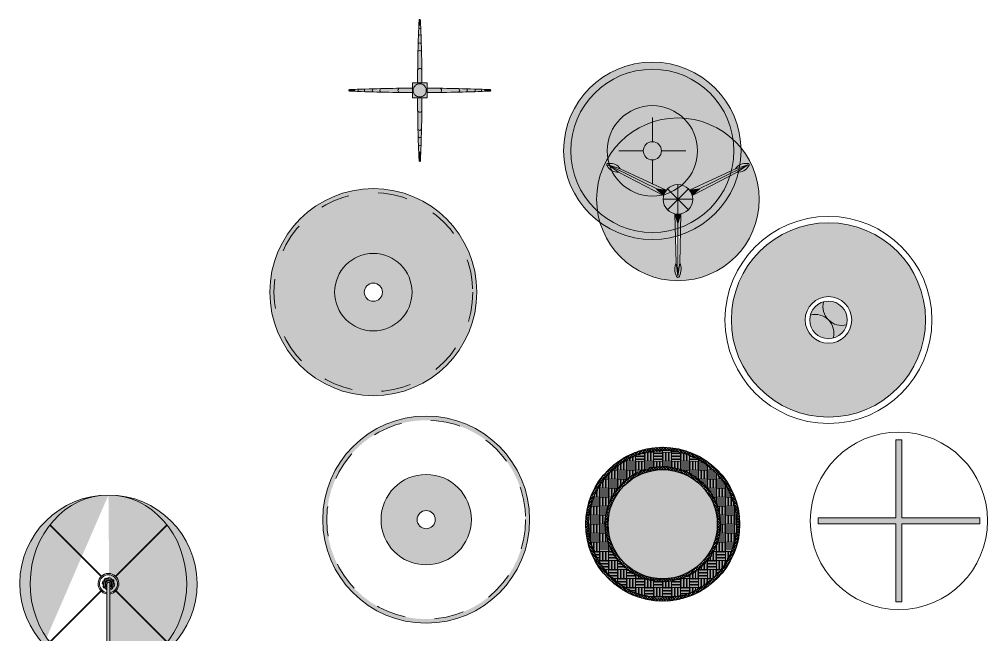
# Model space of a CAD drawing. Header units: metres. Extents: x 266 to 276.3, y 144.8 to 155.
# Drawn here: x 266.014 to 269.289, y 148.692 to 150.772 of the extents above; entities that cross this region are included whole.
import ezdxf

# ---------------------------------------------------------------- set-up
doc = ezdxf.new("R2010")
doc.units = ezdxf.units.M
doc.linetypes.add('HIDDEN2', pattern=[4.7625, 3.175, -1.5875])
for name, color, linetype, lineweight in [('cotas', 250, 'Continuous', 5), ('estofado', 7, 'Continuous', 25), ('mesa', 7, 'Continuous', 9), ('moveis', 254, 'Continuous', 5)]:
    doc.layers.add(name, color=color, linetype=linetype, lineweight=lineweight)
doc.layers.add('Mobilia', color=7, linetype='Continuous')
pattern_1 = [(0, (2.38105, -8.165524), (0.015875, 0.03175), [0, -0.03175])]

# ---------------------------------------------------------------- blocks, each defined once
blk = doc.blocks.new('Luminária Cúpula branca')
at = {"layer": 'Mobilia', "lineweight": 5, "ltscale": 0.2}
h = blk.add_hatch(color=256, dxfattribs=at)
h.dxf.hatch_style = 1
h.set_gradient(color1=(206, 207, 207), one_color=1, tint=1, name='CURVED')
edge = h.paths.add_edge_path()
edge.add_line((1.2576, -0.145), (1.2577, -0.145))
edge.add_ellipse((1.5576, -0.15), major_axis=(-0.3, 0), ratio=0.882006, start_angle=311.4303, end_angle=358.9172, ccw=False)
edge.add_ellipse((1.5576, -0.15), major_axis=(-0.3, 0), ratio=0.882006, start_angle=311.1601, end_angle=311.4303, ccw=False)
edge.add_ellipse((1.5576, -0.15), major_axis=(-0.3, 0), ratio=0.882006, start_angle=228.5905, end_angle=311.1601, ccw=False)
edge.add_ellipse((1.5576, -0.15), major_axis=(-0.3, 0), ratio=0.882006, start_angle=180, end_angle=228.5905, ccw=False)
edge.add_arc((1.5576, -0.15), 0.3, 0, 179.045)
h = blk.add_hatch(color=256, dxfattribs=at)
h.dxf.hatch_style = 1
h.set_gradient(color1=(209, 210, 210), one_color=1, tint=1)
h.paths.add_polyline_path([(0.2, -0.01, 0.414214), (0.19, 0), (-0.19, 0, 0.414214), (-0.2, -0.01), (-0.2, -0.14), (-0.0439, -0.14, -0.797724), (0.0439, -0.14), (0.2, -0.14)])
h = blk.add_hatch(dxfattribs=at)
h.set_pattern_fill('DOTS,_O', color=256, scale=0.02)
h.set_pattern_definition(pattern_1)
h.paths.add_polyline_path([(0.2, -0.01, 0.414214), (0.19, 0), (-0.19, 0, 0.414214), (-0.2, -0.01), (-0.2, -0.14), (-0.0439, -0.14, -0.797724), (0.0439, -0.14), (0.2, -0.14)])
h = blk.add_hatch(color=256, dxfattribs=at)
h.dxf.hatch_style = 1
h.set_gradient(color1=(183, 184, 184), one_color=1, tint=1, name='SPHERICAL')
h.paths.add_polyline_path([(0.0233, -0.14), (0.0439, -0.14, 0.797724), (-0.0439, -0.14), (-0.0233, -0.14, -0.658698)])
h.paths.add_polyline_path([(-0.0051, -0.1148, -1), (0.0051, -0.1148, -1)], flags=16)
h.paths.add_polyline_path([(-0.0233, -0.16), (-0.0439, -0.16, 0.797724), (0.0439, -0.16), (0.0233, -0.16, -0.658698)])
h.paths.add_polyline_path([(0.0051, -0.1852, -1), (-0.0051, -0.1852, -1)], flags=16)
h = blk.add_hatch(color=256, dxfattribs=at)
h.dxf.hatch_style = 1
h.set_gradient(color1=(183, 184, 184), one_color=1, tint=1, name='INVSPHERICAL')
h.paths.add_polyline_path([(-0.0233, -0.14), (0.0233, -0.14, 0.658698)])
h.paths.add_polyline_path([(0.0233, -0.16), (-0.0233, -0.16, 0.658698)])
h = blk.add_hatch(color=256, dxfattribs=at)
h.dxf.hatch_style = 1
h.set_gradient(color1=(69, 75, 84), color2=(0, 0, 0), one_color=1, name='INVSPHERICAL')
h.paths.add_polyline_path([(1.5229, -0.145), (1.5277, -0.145, -12.025755), (1.5277, -0.155), (1.5229, -0.155, 13.928203)])
h = blk.add_hatch(color=256, dxfattribs=at)
h.dxf.hatch_style = 1
h.set_gradient(color1=(69, 75, 84), color2=(0, 0, 0), one_color=1, name='INVSPHERICAL')
h.paths.add_polyline_path([(1.5665, -0.131, 0.109518), (1.5576, -0.129), (1.5576, -0.1312, 0.109518), (1.5497, -0.133), (1.5487, -0.131, 0.087489), (1.5427, -0.1351), (1.5443, -0.1367, 0.087489), (1.5406, -0.1421), (1.5386, -0.1411, 0.049024), (1.5372, -0.145), (1.5416, -0.145, -6.555084), (1.5416, -0.155), (1.5395, -0.155, 0.041661), (1.5406, -0.1579), (1.5386, -0.1589, 0.087489), (1.5427, -0.1649), (1.5443, -0.1633, 0.087489), (1.5497, -0.167), (1.5487, -0.169, 0.109518), (1.5576, -0.171), (1.5576, -0.1688, 0.109518), (1.5655, -0.167), (1.5665, -0.169, 0.087489), (1.5724, -0.1649), (1.5709, -0.1633, 0.087489), (1.5746, -0.1579), (1.5766, -0.1589, 0.109518), (1.5786, -0.15), (1.5763, -0.15, 0.109518), (1.5746, -0.1421), (1.5766, -0.1411, 0.087489), (1.5724, -0.1351), (1.5709, -0.1367, 0.087489), (1.5655, -0.133)])
h = blk.add_hatch(color=256, dxfattribs=at)
h.dxf.hatch_style = 1
h.set_gradient(color1=(183, 184, 184), one_color=1, tint=1)
h.paths.add_polyline_path([(-0.3286, -0.14), (-0.3587, -0.14, 0.957064), (-0.3587, -0.16), (-0.3286, -0.16, -0.957064)])
h.paths.add_polyline_path([(-0.3587, -0.14), (-0.3757, -0.14, 0.957064), (-0.3757, -0.16), (-0.3587, -0.16, -0.957064)])
h.paths.add_polyline_path([(-0.3757, -0.14), (-0.3862, -0.14, 0.957064), (-0.3862, -0.16), (-0.3757, -0.16, -0.957064)])
h.paths.add_polyline_path([(-0.3862, -0.14), (-0.3897, -0.14, 0.957064), (-0.3897, -0.16), (-0.3862, -0.16, -0.957064)])
h.paths.add_polyline_path([(-0.3897, -0.14), (-0.3928, -0.14, 0.957064), (-0.3928, -0.16), (-0.3897, -0.16, -0.957064)])
h = blk.add_hatch(color=256, dxfattribs=at)
h.dxf.hatch_style = 1
h.set_gradient(color1=(183, 184, 184), one_color=1, tint=1)
h.paths.add_polyline_path([(-0.1203, -0.14), (-0.26, -0.14, 0.957064), (-0.26, -0.16), (-0.1203, -0.16, -0.957064)])
h.paths.add_polyline_path([(-0.26, -0.14), (-0.3286, -0.14, 0.957064), (-0.3286, -0.16), (-0.26, -0.16, -0.957064)])
h = blk.add_hatch(color=256, dxfattribs=at)
h.dxf.hatch_style = 1
h.set_gradient(color1=(209, 210, 210), one_color=1, tint=1)
h.paths.add_polyline_path([(0.2, -0.16), (0.0439, -0.16, -0.797724), (-0.0439, -0.16), (-0.2, -0.16), (-0.2, -0.29, 0.414214), (-0.19, -0.3), (0.19, -0.3, 0.414214), (0.2, -0.29)])
h = blk.add_hatch(dxfattribs=at)
h.set_pattern_fill('DOTS,_O', color=256, scale=0.02)
h.set_pattern_definition(pattern_1)
h.paths.add_polyline_path([(0.2, -0.16), (0.0439, -0.16, -0.797724), (-0.0439, -0.16), (-0.2, -0.16), (-0.2, -0.29, 0.414214), (-0.19, -0.3), (0.19, -0.3, 0.414214), (0.2, -0.29)])
h = blk.add_hatch(color=256, dxfattribs=at)
h.dxf.hatch_style = 1
h.set_gradient(color1=(183, 184, 184), one_color=1, tint=1)
h.paths.add_polyline_path([(0.1253, -0.14), (-0.1203, -0.14, 0.957064), (-0.1203, -0.16), (0.1253, -0.16, -0.957064)])
h.paths.add_polyline_path([(0.3572, -0.14), (0.1253, -0.14, 0.957064), (0.1253, -0.16), (0.3572, -0.16, -0.957064)])
h = blk.add_hatch(color=256, dxfattribs=at)
h.dxf.hatch_style = 1
h.set_gradient(color1=(183, 184, 184), one_color=1, tint=1, name='CURVED')
h.paths.add_polyline_path([(1.5572, -0.145), (0.3572, -0.145, 0.902728), (0.3572, -0.155), (1.5572, -0.155, 1.081972)])
h = blk.add_hatch(color=256, dxfattribs=at)
h.dxf.hatch_style = 1
h.set_gradient(color1=(206, 207, 207), one_color=1, tint=1, name='INVCURVED')
edge = h.paths.add_edge_path()
edge.add_ellipse((1.5576, -0.15), major_axis=(-0.3, 0), ratio=0.882006, start_angle=131.3947, end_angle=180, ccw=False)
edge.add_ellipse((1.5576, -0.15), major_axis=(-0.3, 0), ratio=0.882006, start_angle=48.8547, end_angle=131.3947, ccw=False)
edge.add_ellipse((1.5576, -0.15), major_axis=(-0.3, 0), ratio=0.882006, start_angle=48.5845, end_angle=48.8547, ccw=False)
edge.add_ellipse((1.5576, -0.15), major_axis=(-0.3, 0), ratio=0.882006, start_angle=1.0828, end_angle=48.5845, ccw=False)
edge.add_line((1.2577, -0.155), (1.2576, -0.155))
edge.add_arc((1.5576, -0.15), 0.3, 180.955, 360)
h = blk.add_hatch(color=256, dxfattribs=at)
h.dxf.hatch_style = 1
h.set_gradient(color1=(69, 75, 84), color2=(0, 0, 0), one_color=1, name='INVSPHERICAL')
h.paths.add_polyline_path([(1.5457, -0.145), (1.5496, -0.145, -3.498321), (1.5496, -0.155), (1.5457, -0.155, 4.970525)])
for p, q in [((1.5328, -0.1253), (1.3591, 0.0484)), ((1.5337, -0.1244), (1.3601, 0.0493)), ((1.756, 0.0484), (1.5823, -0.1253)), ((1.757, 0.0475), (1.5833, -0.1262)), ((1.5487, -0.131), (1.5497, -0.133)), ((1.5576, -0.129), (1.5576, -0.1312)), ((1.5655, -0.133), (1.5665, -0.131)), ((0.3572, -0.145), (1.5572, -0.145)), ((0.3572, -0.155), (1.5572, -0.155)), ((1.5386, -0.1411), (1.5406, -0.1421)), ((1.5406, -0.1579), (1.5386, -0.1589)), ((1.5427, -0.1351), (1.5443, -0.1367)), ((1.5427, -0.1649), (1.5443, -0.1633)), ((1.5709, -0.1367), (1.5724, -0.1351)), ((1.5709, -0.1633), (1.5724, -0.1649)), ((1.5766, -0.1411), (1.5746, -0.1421)), ((1.5746, -0.1579), (1.5766, -0.1589)), ((1.5763, -0.15), (1.5786, -0.15)), ((1.5328, -0.1747), (1.3592, -0.3484)), ((1.5338, -0.1757), (1.3601, -0.3494)), ((1.5487, -0.169), (1.5497, -0.167)), ((1.5576, -0.1688), (1.5576, -0.171)), ((1.5655, -0.167), (1.5665, -0.169)), ((1.756, -0.3485), (1.5823, -0.1748)), ((1.7569, -0.3475), (1.5832, -0.1738))]:
    blk.add_line(p, q, dxfattribs=at)
at = {"layer": 'Mobilia', "lineweight": 13, "ltscale": 0.2}
for p, q in [((-0.3928, -0.14), (0.3572, -0.14)), ((-0.3928, -0.16), (0.3572, -0.16))]:
    blk.add_line(p, q, dxfattribs=at)
at = {"layer": 'Mobilia', "lineweight": 5, "ltscale": 0.2}
for points in [[(0.2, -0.14), (0.2, -0.01, 0.414214), (0.19, 0), (-0.19, 0, 0.414214), (-0.2, -0.01), (-0.2, -0.14)], [(-0.2, -0.16), (-0.2, -0.29, 0.414214), (-0.19, -0.3), (0.19, -0.3, 0.414214), (0.2, -0.29), (0.2, -0.16)]]:
    blk.add_lwpolyline(points, format="xyb", dxfattribs=at)
for centre in [(0, -0.1148), (0, -0.1852)]:
    blk.add_circle(centre, 0.00512, dxfattribs=at)
for centre, radius, start, end in [((1.5576, -0.15), 0.3, 180.955, 179.045), ((0, -0.15), 0.045, 12.8396, 167.1604), ((0, -0.15), 0.0253, 23.2544, 156.7456), ((1.5576, -0.15), 0.035, 188.2132, 171.7868), ((1.5576, -0.15), 0.0303, 189.507, 170.493), ((1.5576, -0.15), 0.021, 115, 135), ((1.5576, -0.15), 0.021, 65, 90), ((-0.3892, -0.15), 0.01, 92.5136, 267.4864), ((-0.3857, -0.15), 0.01, 92.5136, 267.4864), ((-0.3753, -0.15), 0.01, 92.5136, 267.4864), ((-0.3582, -0.15), 0.01, 92.5136, 267.4864), ((-0.3282, -0.15), 0.01, 92.5136, 267.4864), ((-0.2596, -0.15), 0.01, 92.5136, 267.4864), ((-0.1198, -0.15), 0.01, 92.5136, 267.4864), ((0, -0.15), 0.045, 192.8396, 347.1604), ((0, -0.15), 0.0253, 203.2544, 336.7456), ((0.1257, -0.15), 0.01, 92.5136, 267.4864), ((0.3576, -0.15), 0.01, 92.5074, 267.4926), ((0.3577, -0.15), 0.00503, 95.8531, 264.1469), ((0.3568, -0.15), 0.01, 29.9682, 87.4864), ((0.3568, -0.15), 0.01, 272.5136, 330.0318), ((1.5576, -0.15), 0.021, 155, 166.2266), ((1.5576, -0.15), 0.021, 205, 225), ((1.5576, -0.15), 0.0188, 195.4575, 205), ((1.5576, -0.15), 0.0188, 135, 155), ((1.5576, -0.15), 0.0168, 197.3476, 162.6524), ((1.5576, -0.15), 0.0188, 225, 245), ((1.5576, -0.15), 0.0129, 202.7505, 157.2495), ((1.5576, -0.15), 0.00946, 211.9053, 148.0947), ((1.5576, -0.15), 0.0188, 90, 115), ((1.5576, -0.15), 0.00502, 265.4906, 94.5094), ((1.5576, -0.15), 0.0188, 45, 65), ((1.5576, -0.15), 0.0188, 315, 335), ((1.5576, -0.15), 0.021, 25, 45), ((1.5576, -0.15), 0.0188, 0, 25), ((1.5576, -0.15), 0.021, 335, 0), ((1.5576, -0.15), 0.021, 245, 270), ((1.5576, -0.15), 0.0188, 270, 295), ((1.5576, -0.15), 0.021, 295, 315)]:
    blk.add_arc(centre, radius, start, end, dxfattribs=at)
at = {"layer": 'Mobilia', "lineweight": 13, "ltscale": 0.2}
blk.add_arc((-0.3924, -0.15), 0.01, 92.5136, 267.4864, dxfattribs=at)
at = {"layer": 'Mobilia', "lineweight": 5, "ltscale": 0.2}
blk.add_ellipse((1.5576, -0.15), major_axis=(-0.3, 0), ratio=0.882006, start_param=0.018899, end_param=6.264287, dxfattribs=at)
blk = doc.blocks.new('Mesa de Apoio red de vidro')
at = {"layer": 'mesa', "linetype": 'HIDDEN2', "ltscale": 0.01}
h = blk.add_hatch(color=252, dxfattribs=at)
h.dxf.hatch_style = 1
h.set_gradient(color1=(102, 117, 117), one_color=1, tint=1, name='INVSPHERICAL')
h.paths.add_polyline_path([(-0.35, 0, 1), (0.35, 0, 1)])
h.paths.add_polyline_path([(0.3362, 0, -1), (-0.3362, 0, -1)], flags=16)
h.paths.add_polyline_path([(0.1528, 0, -1), (-0.1528, 0, -1)], flags=0)
h.paths.add_polyline_path([(0.0306, 0, -1), (-0.0306, 0, -1)], flags=0)
h = blk.add_hatch(color=252, dxfattribs=at)
h.dxf.hatch_style = 1
h.set_gradient(color1=(102, 117, 117), one_color=1, tint=1, name='INVSPHERICAL')
h.paths.add_polyline_path([(-0.1528, 0, 1), (0.1528, 0, 1)])
h.paths.add_polyline_path([(0.0306, 0, -1), (-0.0306, 0, -1)], flags=16)
at = {"layer": 'mesa', "color": 252}
for radius in [0.35, 0.0306]:
    blk.add_circle((0, 0), radius, dxfattribs=at)
at = {"layer": 'mesa', "color": 252, "linetype": 'HIDDEN2', "ltscale": 0.01}
blk.add_circle((0, 0), 0.3362, dxfattribs=at)
at = {"layer": 'mesa', "color": 252, "linetype": 'HIDDEN2', "lineweight": 5}
blk.add_circle((0, 0), 0.1528, dxfattribs=at)
blk = doc.blocks.new('mesa palha rosa')
at = {"layer": 'estofado', "lineweight": 9, "ltscale": 0.01}
h = blk.add_hatch(dxfattribs=at)
h.set_pattern_fill('ANSI37', color=36, scale=0.002, style=0)
h.set_pattern_definition([(45, (-67.9153434, -3.4872075), (-0.00449012806, 0.00449012806), []), (135, (-67.9153434, -3.4872075), (-0.00449012806, -0.00449012806), [])])
h.paths.add_polyline_path([(-0.26, 0, 1), (0.26, 0, 1)])
h.paths.add_polyline_path([(0.25, 0, -1), (-0.25, 0, -1)], flags=16)
at = {"layer": 'estofado', "lineweight": 5, "ltscale": 0.01}
h = blk.add_hatch(dxfattribs=at)
h.set_pattern_fill('AR-PARQ1', color=38, scale=0.0001, style=0)
h.set_pattern_definition([(90, (-67.76152, -3.487208), (-0.03048, 0.03048), [0.03048, -0.03048]), (90, (-67.75644, -3.487208), (-0.03048, 0.03048), [0.03048, -0.03048]), (90, (-67.75136, -3.487208), (-0.03048, 0.03048), [0.03048, -0.03048]), (90, (-67.74628, -3.487208), (-0.03048, 0.03048), [0.03048, -0.03048]), (90, (-67.7412, -3.487208), (-0.03048, 0.03048), [0.03048, -0.03048]), (90, (-67.73612, -3.487208), (-0.03048, 0.03048), [0.03048, -0.03048]), (90, (-67.73104, -3.487208), (-0.03048, 0.03048), [0.03048, -0.03048]), (0, (-67.76152, -3.456728), (0.03048, -0.03048), [0.03048, -0.03048]), (0, (-67.76152, -3.451648), (0.03048, -0.03048), [0.03048, -0.03048]), (0, (-67.76152, -3.446568), (0.03048, -0.03048), [0.03048, -0.03048]), (0, (-67.76152, -3.441488), (0.03048, -0.03048), [0.03048, -0.03048]), (0, (-67.76152, -3.436408), (0.03048, -0.03048), [0.03048, -0.03048]), (0, (-67.76152, -3.431328), (0.03048, -0.03048), [0.03048, -0.03048]), (0, (-67.76152, -3.426248), (0.03048, -0.03048), [0.03048, -0.03048])])
h.paths.add_polyline_path([(-0.25, 0, 1), (0.25, 0, 1)])
h.paths.add_polyline_path([(0.1946, 0, -1), (-0.1946, 0, -1)], flags=16)
at = {"layer": 'estofado', "lineweight": 9, "ltscale": 0.01}
h = blk.add_hatch(dxfattribs=at)
h.set_pattern_fill('ANSI37', color=36, scale=0.002, style=0)
h.set_pattern_definition([(45, (-68.8620114, -3.4872075), (-0.00449012806, 0.00449012806), []), (135, (-68.8620114, -3.4872075), (-0.00449012806, -0.00449012806), [])])
h.paths.add_polyline_path([(-0.1946, 0, 1), (0.1946, 0, 1)])
h.paths.add_polyline_path([(0.1846, 0, -1), (-0.1846, 0, -1)], flags=16)
at = {"layer": 'estofado', "ltscale": 0.01}
h = blk.add_hatch(color=36, dxfattribs=at)
h.set_gradient(color1=(138, 168, 167), one_color=1, tint=1, name='SPHERICAL')
h.paths.add_polyline_path([(0.1846, 0, 1), (-0.1846, 0, 1)])
at = {"layer": 'estofado', "color": 36, "ltscale": 0.01}
for radius in [0.26, 0.25, 0.1946, 0.1846]:
    blk.add_circle((0, 0), radius, dxfattribs=at)
blk = doc.blocks.new('Mesa d 0.70')
at = {"layer": 'moveis', "lineweight": 5, "ltscale": 0.1}
h = blk.add_hatch(color=253, dxfattribs=at)
h.dxf.hatch_style = 1
h.set_gradient(color1=(57, 69, 76), color2=(0, 0, 0), one_color=1, name='SPHERICAL')
h.paths.add_polyline_path([(-0.3285, 0, 1), (0.3285, 0, 1)])
h.paths.add_polyline_path([(0.0788, 0, -1), (-0.0788, 0, -1)], flags=16)
h.paths.add_polyline_path([(0.0634, 0, -1), (-0.0634, 0, -1)], flags=0)
h = blk.add_hatch(color=253, dxfattribs=at)
h.dxf.hatch_style = 1
h.set_gradient(color1=(57, 69, 76), color2=(0, 0, 0), one_color=1, name='INVSPHERICAL')
h.paths.add_polyline_path([(-0.0317, 0.0549, 0.267949), (-0.0634, 0, 0.267949), (-0.0317, -0.0549, 0.57735)])
h = blk.add_hatch(color=253, dxfattribs=at)
h.dxf.hatch_style = 1
h.set_gradient(color1=(57, 69, 76), color2=(142, 159, 169), one_color=1, tint=0.61, name='INVSPHERICAL')
h.paths.add_polyline_path([(0.0317, 0.0549, 0.267949), (-0.0317, 0.0549, -0.267949), (0, 0, -0.267949)])
h = blk.add_hatch(color=253, dxfattribs=at)
h.dxf.hatch_style = 1
h.set_gradient(color1=(57, 69, 76), color2=(0, 0, 0), one_color=1, name='INVSPHERICAL')
h.paths.add_polyline_path([(0.0317, -0.0549, 0.267949), (0.0634, 0, 0.267949), (0.0317, 0.0549, 0.57735)])
h = blk.add_hatch(color=253, dxfattribs=at)
h.dxf.hatch_style = 1
h.set_gradient(color1=(57, 69, 76), color2=(142, 159, 169), one_color=1, tint=0.61, name='INVSPHERICAL')
h.paths.add_polyline_path([(0.0317, -0.0549, -0.267949), (0, 0, -0.267949), (-0.0317, -0.0549, 0.267949)])
at = {"layer": 'moveis', "color": 253, "lineweight": 5, "ltscale": 0.1}
for radius in [0.35, 0.3285, 0.0788, 0.0634]:
    blk.add_circle((0, 0), radius, dxfattribs=at)
for centre, start, end in [((-0.0634, 0), 300, 60), ((0.0634, 0), 120, 240)]:
    blk.add_arc(centre, 0.0634, start, end, dxfattribs=at)
blk = doc.blocks.new('Mesa Open 3033 D-0.60cm')
at = {"layer": 'mesa', "lineweight": 15}
h = blk.add_hatch(color=252, dxfattribs=at)
h.dxf.hatch_style = 1
h.set_gradient(color1=(218, 223, 226), one_color=1, tint=1, name='INVSPHERICAL')
h.paths.add_polyline_path([(-0.3, 0, 1), (0.3, 0, 1)])
h.paths.add_polyline_path([(0.1528, 0, -1), (-0.1528, 0, -1)], flags=16)
h.paths.add_polyline_path([(0.0306, 0, -1), (-0.0306, 0, -1)], flags=0)
h = blk.add_hatch(color=252, dxfattribs=at)
h.dxf.hatch_style = 1
h.set_gradient(color1=(218, 223, 226), one_color=1, tint=1, name='INVSPHERICAL')
h.paths.add_polyline_path([(-0.2758, 0, 1), (0.2758, 0, 1)])
h.paths.add_polyline_path([(0.1528, 0, -1), (-0.1528, 0, -1)], flags=16)
h.paths.add_polyline_path([(0.0306, 0, -1), (-0.0306, 0, -1)], flags=0)
h = blk.add_hatch(color=252, dxfattribs=at)
h.dxf.hatch_style = 1
h.set_gradient(color1=(111, 133, 144), one_color=1, tint=1, name='SPHERICAL')
h.paths.add_polyline_path([(-0.1528, 0, 1), (0.1528, 0, 1)])
h.paths.add_polyline_path([(0.0306, 0, -1), (-0.0306, 0, -1)], flags=16)
at = {"layer": 'mesa', "color": 252, "lineweight": 15}
for p, q in [((0, 0.0306), (0, 0.1132)), ((-0.0306, 0), (-0.1132, 0)), ((0.0306, 0), (0.1132, 0)), ((0, -0.0306), (0, -0.1132))]:
    blk.add_line(p, q, dxfattribs=at)
blk.add_circle((0, 0), 0.3, dxfattribs=at)
at = {"layer": 'mesa', "color": 252, "linetype": 'HIDDEN2', "lineweight": 5}
for radius in [0.2758, 0.1528]:
    blk.add_circle((0, 0), radius, dxfattribs=at)
at = {"layer": 'mesa', "color": 252}
blk.add_circle((0, 0), 0.0306, dxfattribs=at)
blk = doc.blocks.new('mesa de canto Open designer')
at = {"layer": 'cotas', "lineweight": 5, "ltscale": 0.1}
h = blk.add_hatch(color=256, dxfattribs=at)
h.dxf.hatch_style = 1
h.set_gradient(color1=(195, 198, 203), one_color=1, tint=1, name='CYLINDER')
h.paths.add_polyline_path([(-0.35, 0, 1), (0.35, 0, 1)])
h.paths.add_polyline_path([(0.3362, 0, -1), (-0.3362, 0, -1)], flags=16)
h.paths.add_polyline_path([(0.1309, 0, -1), (-0.1309, 0, -1)], flags=0)
h.paths.add_polyline_path([(0.0306, 0, -1), (-0.0306, 0, -1)], flags=0)
h = blk.add_hatch(color=256, dxfattribs=at)
h.dxf.hatch_style = 1
h.set_gradient(color1=(195, 198, 203), one_color=1, tint=1, name='INVSPHERICAL')
h.paths.add_polyline_path([(-0.3362, 0, 1), (0.3362, 0, 1)])
h.paths.add_polyline_path([(0.1309, 0, -1), (-0.1309, 0, -1)], flags=16)
h.paths.add_polyline_path([(0.0306, 0, -1), (-0.0306, 0, -1)], flags=0)
at = {"layer": 'mesa', "lineweight": 13, "ltscale": 0.1}
h = blk.add_hatch(color=34, dxfattribs=at)
h.dxf.hatch_style = 1
h.set_gradient(color1=(110, 72, 43), color2=(15, 10, 6), one_color=1, tint=0.04, name='SPHERICAL')
h.paths.add_polyline_path([(-0.1309, 0, 1), (0.1309, 0, 1)])
h.paths.add_polyline_path([(0.0306, 0, -1), (-0.0306, 0, -1)], flags=16)
at = {"layer": 'mesa', "color": 252, "lineweight": 20}
blk.add_circle((0, 0), 0.35, dxfattribs=at)
at = {"layer": 'mesa', "color": 252, "linetype": 'HIDDEN2', "ltscale": 0.01}
blk.add_circle((0, 0), 0.3362, dxfattribs=at)
at = {"layer": 'mesa', "color": 34, "lineweight": 13, "ltscale": 0.1}
for radius in [0.1309, 0.0306]:
    blk.add_circle((0, 0), radius, dxfattribs=at)
blk = doc.blocks.new('Mesa de canto 34V Open design')
at = {"layer": 'moveis', "lineweight": 5, "ltscale": 0.1}
h = blk.add_hatch(color=0, dxfattribs=at)
h.set_gradient(color1=(202, 206, 211), one_color=1, tint=1, name='INVSPHERICAL')
h.paths.add_polyline_path([(-0.275, 0, 1), (0.275, 0, 1)])
h.paths.add_polyline_path([(0.0395, 0.0306), (0.1952, 0.1029, -0.318602), (0.2341, 0.121, -0.937201), (0.2385, 0.1121, -0.315872), (0.2007, 0.0923), (0.0484, 0.0127, -0.064291), (0.05, 0, -0.356394), (0.01, -0.049), (0.0061, -0.2148, -0.222422), (0.005, -0.26, -0.955329), (-0.005, -0.26, -0.222422), (-0.0061, -0.2148), (-0.01, -0.049, -0.356394), (-0.05, 0, -0.064291), (-0.0484, 0.0127), (-0.2007, 0.0923, -0.315872), (-0.2385, 0.1121, -0.937201), (-0.2341, 0.121, -0.318602), (-0.1952, 0.1029), (-0.0395, 0.0306, -0.490023)], flags=16)
h = blk.add_hatch(color=0, dxfattribs=at)
h.set_gradient(color1=(202, 206, 211), color2=(135, 144, 155), one_color=1, tint=0.57, name='CYLINDER')
h.paths.add_polyline_path([(-0.1952, 0.1029, 0.318602), (-0.2341, 0.121, 0.937214), (-0.2385, 0.1121, -0.000007), (-0.2385, 0.1121, 0.315872), (-0.2007, 0.0923), (-0.236, 0.1164)])
h = blk.add_hatch(color=0, dxfattribs=at)
h.set_gradient(color1=(202, 206, 211), color2=(135, 144, 155), one_color=1, tint=0.57, name='CYLINDER')
h.paths.add_polyline_path([(0.236, 0.1164), (0.2007, 0.0923, 0.315872), (0.2385, 0.1121, 0.937179), (0.2341, 0.121, 0.000012), (0.2341, 0.121, 0.318602), (0.1952, 0.1029)])
h = blk.add_hatch(color=0, dxfattribs=at)
h.set_gradient(color1=(202, 206, 211), color2=(135, 144, 155), one_color=1, tint=0.57)
h.paths.add_polyline_path([(-0.0448, 0.0221, -0.050382), (-0.0395, 0.0306), (-0.0724, 0.0357)])
h = blk.add_hatch(color=0, dxfattribs=at)
h.set_gradient(color1=(202, 206, 211), color2=(135, 144, 155), one_color=1, tint=0.57)
h.paths.add_polyline_path([(-0.0484, 0.0127, -0.050382), (-0.0448, 0.0221), (-0.0724, 0.0357)])
h = blk.add_hatch(color=0, dxfattribs=at)
h.set_gradient(color1=(202, 206, 211), one_color=1, tint=1)
h.paths.add_polyline_path([(0, 0), (-0.0354, 0.0354, 0.198912), (-0.05, 0)])
h = blk.add_hatch(color=0, dxfattribs=at)
h.set_gradient(color1=(202, 206, 211), one_color=1, tint=1)
h.paths.add_polyline_path([(0, 0), (0, 0.05, 0.198912), (-0.0354, 0.0354)])
h = blk.add_hatch(color=0, dxfattribs=at)
h.set_gradient(color1=(202, 206, 211), one_color=1, tint=1)
h.paths.add_polyline_path([(0.0354, 0.0354, 0.198912), (0, 0.05), (0, 0)])
h = blk.add_hatch(color=0, dxfattribs=at)
h.set_gradient(color1=(202, 206, 211), one_color=1, tint=1)
h.paths.add_polyline_path([(0.05, 0, 0.198912), (0.0354, 0.0354), (0, 0)])
h = blk.add_hatch(color=0, dxfattribs=at)
h.set_gradient(color1=(202, 206, 211), color2=(135, 144, 155), one_color=1, tint=0.57)
h.paths.add_polyline_path([(0.0724, 0.0357), (0.0395, 0.0306, -0.050382), (0.0448, 0.0221)])
h = blk.add_hatch(color=0, dxfattribs=at)
h.set_gradient(color1=(202, 206, 211), color2=(135, 144, 155), one_color=1, tint=0.57)
h.paths.add_polyline_path([(0.0448, 0.0221, -0.050382), (0.0484, 0.0127), (0.0724, 0.0357)])
h = blk.add_hatch(color=0, dxfattribs=at)
h.set_gradient(color1=(202, 206, 211), one_color=1, tint=1)
h.paths.add_polyline_path([(0, 0), (-0.05, 0, 0.198912), (-0.0354, -0.0354)])
h = blk.add_hatch(color=0, dxfattribs=at)
h.set_gradient(color1=(202, 206, 211), one_color=1, tint=1)
h.paths.add_polyline_path([(0, 0), (-0.0354, -0.0354, 0.198912), (0, -0.05)])
h = blk.add_hatch(color=0, dxfattribs=at)
h.set_gradient(color1=(202, 206, 211), one_color=1, tint=1)
h.paths.add_polyline_path([(0, 0), (0, -0.05, 0.198912), (0.0354, -0.0354)])
h = blk.add_hatch(color=0, dxfattribs=at)
h.set_gradient(color1=(202, 206, 211), one_color=1, tint=1)
h.paths.add_polyline_path([(0.0354, -0.0354, 0.198912), (0.05, 0), (0, 0)])
h = blk.add_hatch(color=0, dxfattribs=at)
h.set_gradient(color1=(202, 206, 211), color2=(135, 144, 155), one_color=1, tint=0.57)
h.paths.add_polyline_path([(0, -0.05, -0.050382), (-0.01, -0.049), (0, -0.0818)])
h = blk.add_hatch(color=0, dxfattribs=at)
h.set_gradient(color1=(202, 206, 211), color2=(135, 144, 155), one_color=1, tint=0.57)
h.paths.add_polyline_path([(0, -0.0818), (0.01, -0.049, -0.050382), (0, -0.05)])
h = blk.add_hatch(color=0, dxfattribs=at)
h.set_gradient(color1=(202, 206, 211), color2=(135, 144, 155), one_color=1, tint=0.57, name='CYLINDER')
h.paths.add_polyline_path([(0, -0.2603), (-0.0061, -0.2148, 0.222422), (-0.005, -0.26, 0.955329), (0.005, -0.26, 0.222422), (0.0061, -0.2148)])
at = {"layer": 'moveis', "color": 0, "lineweight": 5, "ltscale": 0.1}
for p, q in [((-0.0448, 0.0221), (-0.236, 0.1164)), ((-0.1952, 0.1029), (-0.236, 0.1164)), ((-0.236, 0.1164), (-0.2007, 0.0923)), ((-0.0395, 0.0306), (-0.1952, 0.1029)), ((0.0395, 0.0306), (0.1952, 0.1029)), ((0.0448, 0.0221), (0.236, 0.1164)), ((0.1952, 0.1029), (0.236, 0.1164)), ((0.236, 0.1164), (0.2007, 0.0923)), ((-0.0484, 0.0127), (-0.2007, 0.0923)), ((0.0484, 0.0127), (0.2007, 0.0923)), ((-0.0484, 0.0127), (-0.0724, 0.0357)), ((-0.0724, 0.0357), (-0.0395, 0.0306)), ((0.0354, -0.0354), (-0.0354, 0.0354)), ((0.0354, 0.0354), (-0.0354, -0.0354)), ((0, -0.05), (0, 0.05)), ((0.0724, 0.0357), (0.0395, 0.0306)), ((0.0484, 0.0127), (0.0724, 0.0357)), ((0.05, 0), (-0.05, 0)), ((-0.01, -0.049), (-0.0061, -0.2148)), ((-0.01, -0.049), (0, -0.0818)), ((0, -0.0818), (0.01, -0.049)), ((0, -0.05), (0, -0.2603)), ((0.01, -0.049), (0.0061, -0.2148)), ((-0.0061, -0.2148), (0, -0.2603)), ((0.0061, -0.2148), (0, -0.2603))]:
    blk.add_line(p, q, dxfattribs=at)
for radius in [0.275, 0.05]:
    blk.add_circle((0, 0), radius, dxfattribs=at)
for centre, radius, start, end in [((-0.236, 0.1164), 0.00501, 67.4622, 240.0353), ((-0.2056, 0.1291), 0.0371, 207.3537, 277.4731), ((-0.2274, 0.0845), 0.0371, 29.7402, 100.4281), ((0.2274, 0.0845), 0.0371, 79.5719, 150.2598), ((0.2056, 0.1291), 0.0371, 262.5269, 332.6463), ((0.236, 0.1164), 0.00501, 299.9647, 112.5378), ((0.236, 0.1164), 0.00501, 299.9647, 112.5378), ((0.0428, -0.2362), 0.0534, 156.278, 206.4368), ((-0.0428, -0.2362), 0.0534, 333.5632, 23.722), ((0, -0.2598), 0.00501, 182.6175, 357.3825)]:
    blk.add_arc(centre, radius, start, end, dxfattribs=at)
blk = doc.blocks.new('Base Dijon Deluse')
at = {"layer": 'estofado', "lineweight": 13, "ltscale": 0.2}
h = blk.add_hatch(color=256, dxfattribs=at)
h.set_gradient(color1=(204, 206, 209), one_color=1, tint=1, name='CURVED')
h.paths.add_polyline_path([(-0.0024, 0.2378, 0.000067), (-0.0025, 0.2364, -0.214167), (0.0025, 0.2364, 0.000067), (0.0024, 0.2378, 0.909971)])
h.paths.add_polyline_path([(0.0025, 0.2364, 0.214167), (-0.0025, 0.2364, 0.000149), (-0.0026, 0.2332, -0.227161), (0.0026, 0.2332, 0.000149)])
h.paths.add_polyline_path([(0.0026, 0.2332, 0.227161), (-0.0026, 0.2332, 0.000299), (-0.0029, 0.2269, -0.253339), (0.0029, 0.2269, 0.000299)])
h.paths.add_polyline_path([(0.0029, 0.2269, 0.253339), (-0.0029, 0.2269, 0.000368), (-0.0032, 0.2191, -0.285938), (0.0032, 0.2191, 0.000368)])
h = blk.add_hatch(color=256, dxfattribs=at)
h.set_gradient(color1=(204, 206, 209), one_color=1, tint=1, name='CURVED')
h.paths.add_polyline_path([(0.0032, 0.2191, 0.285938), (-0.0032, 0.2191, 0.000547), (-0.0037, 0.2076, -0.335591), (0.0037, 0.2076, 0.000547)])
h.paths.add_polyline_path([(0.0037, 0.2076, 0.335591), (-0.0037, 0.2076, 0.001045), (-0.0045, 0.1855, -0.43732), (0.0045, 0.1855, 0.001045)])
h.paths.add_polyline_path([(0.0045, 0.1855, 0.43732), (-0.0045, 0.1855, 0.001321), (-0.0053, 0.1575, -0.593891), (0.0053, 0.1575, 0.001321)])
h.paths.add_polyline_path([(0.0053, 0.1575, 0.593891), (-0.0053, 0.1575, 0.001332), (-0.0061, 0.1294, -0.947223), (0.0061, 0.1294, 0.001332)])
h = blk.add_hatch(color=256, dxfattribs=at)
h.set_gradient(color1=(204, 206, 209), one_color=1, tint=1, name='CURVED')
h.paths.add_polyline_path([(0.0061, 0.1294, 0.947223), (-0.0061, 0.1294, 0.00289), (-0.0072, 0.0683, -0.808845), (0.0072, 0.0683, 0.00289)])
h.paths.add_polyline_path([(0.0072, 0.0683, 0.808845), (-0.0072, 0.0683, 0.002045), (-0.0075, 0.025), (0.0075, 0.025, 0.002045)])
h = blk.add_hatch(color=256, dxfattribs=at)
h.set_gradient(color1=(204, 206, 209), one_color=1, tint=1, name='CURVED')
h.paths.add_polyline_path([(-0.2364, 0.0025, 0.000067), (-0.2378, 0.0024, 0.909971), (-0.2378, -0.0024, 0.000067), (-0.2364, -0.0025, -0.214167)])
h.paths.add_polyline_path([(-0.2332, 0.0026, 0.000149), (-0.2364, 0.0025, 0.214167), (-0.2364, -0.0025, 0.000149), (-0.2332, -0.0026, -0.227161)])
h.paths.add_polyline_path([(-0.2269, 0.0029, 0.000299), (-0.2332, 0.0026, 0.227161), (-0.2332, -0.0026, 0.000299), (-0.2269, -0.0029, -0.253339)])
h.paths.add_polyline_path([(-0.2191, 0.0032, 0.000368), (-0.2269, 0.0029, 0.253339), (-0.2269, -0.0029, 0.000368), (-0.2191, -0.0032, -0.285938)])
h = blk.add_hatch(color=256, dxfattribs=at)
h.set_gradient(color1=(204, 206, 209), one_color=1, tint=1, name='CURVED')
h.paths.add_polyline_path([(-0.1855, 0.0045, 0.001045), (-0.2076, 0.0037, 0.335591), (-0.2076, -0.0037, 0.001045), (-0.1855, -0.0045, -0.43732)])
h.paths.add_polyline_path([(-0.2076, 0.0037, 0.000547), (-0.2191, 0.0032, 0.285938), (-0.2191, -0.0032, 0.000547), (-0.2076, -0.0037, -0.335591)])
h.paths.add_polyline_path([(-0.1575, 0.0053, 0.001321), (-0.1855, 0.0045, 0.43732), (-0.1855, -0.0045, 0.001321), (-0.1575, -0.0053, -0.593891)])
h = blk.add_hatch(color=256, dxfattribs=at)
h.set_gradient(color1=(204, 206, 209), one_color=1, tint=1, name='CURVED')
h.paths.add_polyline_path([(-0.1294, 0.0061, 0.001332), (-0.1575, 0.0053, 0.593891), (-0.1575, -0.0053, 0.001332), (-0.1294, -0.0061, -0.947223)])
h.paths.add_polyline_path([(-0.0683, 0.0072, 0.00289), (-0.1294, 0.0061, 0.947223), (-0.1294, -0.0061, 0.00289), (-0.0683, -0.0072, -0.808845)])
h.paths.add_polyline_path([(-0.025, 0.0075, 0.002045), (-0.0683, 0.0072, 0.808845), (-0.0683, -0.0072, 0.002045), (-0.025, -0.0075)])
h = blk.add_hatch(color=256, dxfattribs=at)
h.set_gradient(color1=(204, 206, 209), one_color=1, tint=1, name='SPHERICAL')
h.paths.add_polyline_path([(0.025, 0.025), (-0.025, 0.025), (-0.025, -0.025), (0.025, -0.025)])
h.paths.add_polyline_path([(0.0222, 0, -1), (-0.0222, 0, -1)], flags=16)
h = blk.add_hatch(color=256, dxfattribs=at)
h.set_gradient(color1=(204, 206, 209), one_color=1, tint=1, name='INVSPHERICAL')
h.paths.add_polyline_path([(-0.0222, 0, 1), (0.0222, 0, 1)])
h = blk.add_hatch(color=256, dxfattribs=at)
h.set_gradient(color1=(204, 206, 209), one_color=1, tint=1, name='CURVED')
h.paths.add_polyline_path([(0.0683, 0.0072, 0.002045), (0.025, 0.0075), (0.025, -0.0075, 0.002045), (0.0683, -0.0072, 0.808845)])
h.paths.add_polyline_path([(0.1294, 0.0061, 0.00289), (0.0683, 0.0072, -0.808845), (0.0683, -0.0072, 0.00289), (0.1294, -0.0061, 0.947223)])
h.paths.add_polyline_path([(0.1575, 0.0053, 0.001332), (0.1294, 0.0061, -0.947223), (0.1294, -0.0061, 0.001332), (0.1575, -0.0053, 0.593891)])
h = blk.add_hatch(color=256, dxfattribs=at)
h.set_gradient(color1=(204, 206, 209), one_color=1, tint=1, name='CURVED')
h.paths.add_polyline_path([(0.1855, 0.0045, 0.001321), (0.1575, 0.0053, -0.593891), (0.1575, -0.0053, 0.001321), (0.1855, -0.0045, 0.43732)])
h.paths.add_polyline_path([(0.2076, 0.0037, 0.001045), (0.1855, 0.0045, -0.43732), (0.1855, -0.0045, 0.001045), (0.2076, -0.0037, 0.335591)])
h.paths.add_polyline_path([(0.2191, 0.0032, 0.000547), (0.2076, 0.0037, -0.335591), (0.2076, -0.0037, 0.000547), (0.2191, -0.0032, 0.285938)])
h = blk.add_hatch(color=256, dxfattribs=at)
h.set_gradient(color1=(204, 206, 209), one_color=1, tint=1, name='CURVED')
h.paths.add_polyline_path([(0.2269, 0.0029, 0.000368), (0.2191, 0.0032, -0.285938), (0.2191, -0.0032, 0.000368), (0.2269, -0.0029, 0.253339)])
h.paths.add_polyline_path([(0.2332, 0.0026, 0.000299), (0.2269, 0.0029, -0.253339), (0.2269, -0.0029, 0.000299), (0.2332, -0.0026, 0.227161)])
h.paths.add_polyline_path([(0.2364, 0.0025, 0.000149), (0.2332, 0.0026, -0.227161), (0.2332, -0.0026, 0.000149), (0.2364, -0.0025, 0.214167)])
h.paths.add_polyline_path([(0.2378, 0.0024, 0.000067), (0.2364, 0.0025, -0.214167), (0.2364, -0.0025, 0.000067), (0.2378, -0.0024, 0.909971)])
h = blk.add_hatch(color=256, dxfattribs=at)
h.set_gradient(color1=(204, 206, 209), one_color=1, tint=1, name='CURVED')
h.paths.add_polyline_path([(0.0075, -0.025), (-0.0075, -0.025, 0.002045), (-0.0072, -0.0683, 0.808845), (0.0072, -0.0683, 0.002045)])
h.paths.add_polyline_path([(0.0072, -0.0683, -0.808845), (-0.0072, -0.0683, 0.00289), (-0.0061, -0.1294, 0.947223), (0.0061, -0.1294, 0.00289)])
h.paths.add_polyline_path([(0.0061, -0.1294, -0.947223), (-0.0061, -0.1294, 0.001332), (-0.0053, -0.1575, 0.593891), (0.0053, -0.1575, 0.001332)])
h = blk.add_hatch(color=256, dxfattribs=at)
h.set_gradient(color1=(204, 206, 209), one_color=1, tint=1, name='CURVED')
h.paths.add_polyline_path([(0.0053, -0.1575, -0.593891), (-0.0053, -0.1575, 0.001321), (-0.0045, -0.1855, 0.43732), (0.0045, -0.1855, 0.001321)])
h.paths.add_polyline_path([(0.0045, -0.1855, -0.43732), (-0.0045, -0.1855, 0.001045), (-0.0037, -0.2076, 0.335591), (0.0037, -0.2076, 0.001045)])
h.paths.add_polyline_path([(0.0037, -0.2076, -0.335591), (-0.0037, -0.2076, 0.000547), (-0.0032, -0.2191, 0.285938), (0.0032, -0.2191, 0.000547)])
h = blk.add_hatch(color=256, dxfattribs=at)
h.set_gradient(color1=(204, 206, 209), one_color=1, tint=1, name='CURVED')
h.paths.add_polyline_path([(0.0037, -0.2076, -0.335591), (-0.0037, -0.2076, 0.000547), (-0.0032, -0.2191, 0.285938), (0.0032, -0.2191, 0.000547)])
h.paths.add_polyline_path([(0.0032, -0.2191, -0.285938), (-0.0032, -0.2191, 0.000368), (-0.0029, -0.2269, 0.253339), (0.0029, -0.2269, 0.000368)])
h.paths.add_polyline_path([(0.0029, -0.2269, -0.253339), (-0.0029, -0.2269, 0.000299), (-0.0026, -0.2332, 0.227161), (0.0026, -0.2332, 0.000299)])
h.paths.add_polyline_path([(0.0026, -0.2332, -0.227161), (-0.0026, -0.2332, 0.000149), (-0.0025, -0.2364, 0.214167), (0.0025, -0.2364, 0.000149)])
h.paths.add_polyline_path([(0.0024, -0.2378, 0.000067), (0.0025, -0.2364, -0.214167), (-0.0025, -0.2364, 0.000067), (-0.0024, -0.2378, 0.909971)])
at = {"layer": 'estofado', "lineweight": 5}
blk.add_lwpolyline([(-0.025, -0.025), (0.025, -0.025), (0.025, 0.025), (-0.025, 0.025)], close=True, dxfattribs=at)
at = {"layer": 'estofado', "linetype": 'HIDDEN2', "lineweight": 5}
blk.add_circle((0, 0), 0.0222, dxfattribs=at)
at = {"layer": 'estofado', "lineweight": 5}
for centre, radius, start, end in [((5.2809, 0.0059), 5.2884, 177.4864, 179.7926), ((0, 0.2277), 0.00608, 64.4037, 115.5963), ((0, 0.2308), 0.00608, 65.8235, 114.1765), ((0, 0.2376), 0.00244, 5.3975, 174.6025), ((-5.2809, 0.0059), 5.2884, 0.2074, 2.5136), ((0, 0.2027), 0.00608, 52.8975, 127.1025), ((0, 0.214), 0.00608, 58.0856, 121.9144), ((0, 0.2215), 0.00608, 61.5677, 118.4323), ((0, 0.1813), 0.00608, 42.7585, 137.2415), ((0, 0.1291), 0.00608, 3.1051, 176.8949), ((0, 0.1546), 0.00608, 28.5886, 151.4114), ((0, 0.0667), 0.00731, 12.065, 167.935), ((-0.2376, 0), 0.00244, 95.3975, 264.6025), ((-0.0059, -5.2809), 5.2884, 90.2074, 92.5136), ((-0.2308, 0), 0.00608, 155.8235, 204.1765), ((-0.2277, 0), 0.00608, 154.4037, 205.5963), ((-0.2215, 0), 0.00608, 151.5677, 208.4323), ((-0.214, 0), 0.00608, 148.0856, 211.9144), ((-0.2027, 0), 0.00608, 142.8975, 217.1025), ((-0.1813, 0), 0.00608, 132.7585, 227.2415), ((-0.1546, 0), 0.00608, 118.5886, 241.4114), ((-0.1291, 0), 0.00608, 93.1051, 266.8949), ((-0.0667, 0), 0.00731, 102.065, 257.935), ((0.0059, -5.2809), 5.2884, 87.4864, 89.7926), ((0.0667, 0), 0.00731, 282.065, 77.935), ((0.1291, 0), 0.00608, 273.1051, 86.8949), ((0.1546, 0), 0.00608, 298.5886, 61.4114), ((0.1813, 0), 0.00608, 312.7585, 47.2415), ((0.2027, 0), 0.00608, 322.8975, 37.1025), ((0.214, 0), 0.00608, 328.0856, 31.9144), ((0.2215, 0), 0.00608, 331.5677, 28.4323), ((0.2277, 0), 0.00608, 334.4037, 25.5963), ((0.2308, 0), 0.00608, 335.8235, 24.1765), ((0.2376, 0), 0.00244, 275.3975, 84.6025), ((-0.0059, 5.2809), 5.2884, 267.4864, 269.7926), ((5.2809, -0.0059), 5.2884, 180.2074, 182.5136), ((-5.2809, -0.0059), 5.2884, 357.4864, 359.7926), ((0.0059, 5.2809), 5.2884, 270.2074, 272.5136), ((0, -0.0667), 0.00731, 192.065, 347.935), ((0, -0.1291), 0.00608, 183.1051, 356.8949), ((0, -0.1546), 0.00608, 208.5886, 331.4114), ((0, -0.1813), 0.00608, 222.7585, 317.2415), ((0, -0.2027), 0.00608, 232.8975, 307.1025), ((0, -0.214), 0.00608, 238.0856, 301.9144), ((0, -0.2215), 0.00608, 241.5677, 298.4323), ((0, -0.2277), 0.00608, 244.4037, 295.5963), ((0, -0.2308), 0.00608, 245.8235, 294.1765), ((0, -0.2376), 0.00244, 185.3975, 354.6025)]:
    blk.add_arc(centre, radius, start, end, dxfattribs=at)

msp = doc.modelspace()

# ---------------------------------------------------------------- hatches: boundary and pattern name
at = {"layer": 'estofado', "lineweight": 20, "ltscale": 0.7}
h = msp.add_hatch(color=252, dxfattribs=at)
h.dxf.hatch_style = 1
h.set_gradient(color1=(103, 122, 131), color2=(226, 231, 233), one_color=1, tint=0.9, name='CYLINDER')
h.paths.add_polyline_path([(268.9789, 149.0871), (268.7153, 149.0871), (268.7153, 149.0671), (268.9789, 149.0671), (268.9789, 148.8035), (268.9989, 148.8035), (268.9989, 149.0671), (269.2626, 149.0671), (269.2626, 149.0871), (268.9989, 149.0871), (268.9989, 149.3508), (268.9789, 149.3508)])

# ---------------------------------------------------------------- linework, layer by layer
at = {"layer": 'estofado', "color": 252, "lineweight": 20, "ltscale": 0.7}
msp.add_lwpolyline([(268.9789, 148.8035), (268.9989, 148.8035), (268.9989, 149.0671), (269.2626, 149.0671), (269.2626, 149.0871), (268.9989, 149.0871), (268.9989, 149.3508), (268.9789, 149.3508), (268.9789, 149.0871), (268.7153, 149.0871), (268.7153, 149.0671), (268.9789, 149.0671)], close=True, dxfattribs=at)
msp.add_circle((268.9889, 149.0771), 0.3, dxfattribs=at)

# ---------------------------------------------------------------- block references
at = {"layer": 'cotas', "lineweight": 5}
msp.add_blockref('mesa de canto Open designer', (267.2112, 149.8498), dxfattribs=at)
at = {"layer": 'estofado', "lineweight": 13}
msp.add_blockref('Base Dijon Deluse', (267.3682, 150.532), dxfattribs=at)
at = {"layer": 'estofado'}
msp.add_blockref('mesa palha rosa', (268.19, 149.0655), dxfattribs=at)
at = {"layer": 'mesa', "color": 252, "lineweight": 15}
msp.add_blockref('Mesa Open 3033 D-0.60cm', (268.1549, 150.3276), dxfattribs=at)
at = {"layer": 'mesa', "color": 252}
msp.add_blockref('Mesa de Apoio red de vidro', (267.3899, 149.0809), dxfattribs=at)
at = {"layer": 'moveis', "color": 0}
msp.add_blockref('Mesa de canto 34V Open design', (268.2414, 150.1637), dxfattribs=at)
at = {"layer": 'moveis', "color": 253, "lineweight": 5, "rotation": 45}
msp.add_blockref('Mesa d 0.70', (268.7506, 149.756), dxfattribs=at)
at = {"layer": 'moveis', "lineweight": 5, "rotation": 90}
msp.add_blockref('Luminária Cúpula branca', (266.1653, 147.3066), dxfattribs=at)

doc.saveas('drawing.dxf')
